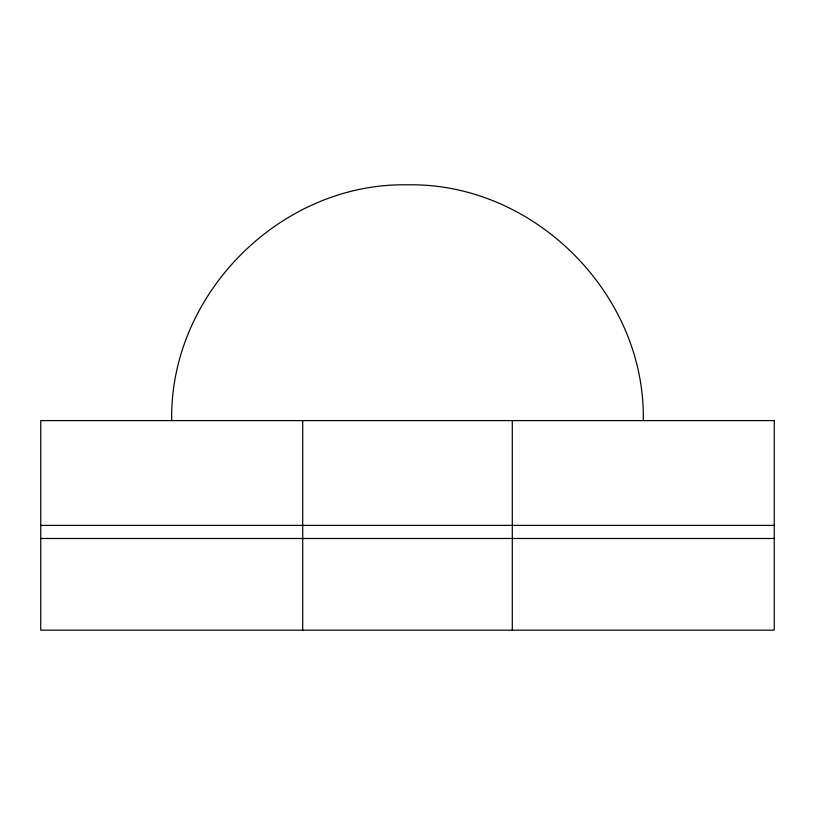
<?xml version="1.0" encoding="UTF-8"?>
<svg xmlns="http://www.w3.org/2000/svg" width="815" height="815" viewBox="0 0 815 815"><rect width="100%" height="100%" fill="white"/><g stroke="black" fill="none" stroke-linecap="round" stroke-linejoin="round"><path stroke-width="1.22" d="M171.731 420.601C169.265 294.083 280.981 182.366 407.5 184.832C534.019 182.366 645.735 294.083 643.269 420.601M40.75 525.38L774.25 525.38M40.75 538.481L774.25 538.481M512.289 420.601L512.289 630.168M302.711 420.601L302.711 630.168M774.25 420.601L40.75 420.601L40.75 630.168L774.25 630.168L774.25 420.601"/></g></svg>
